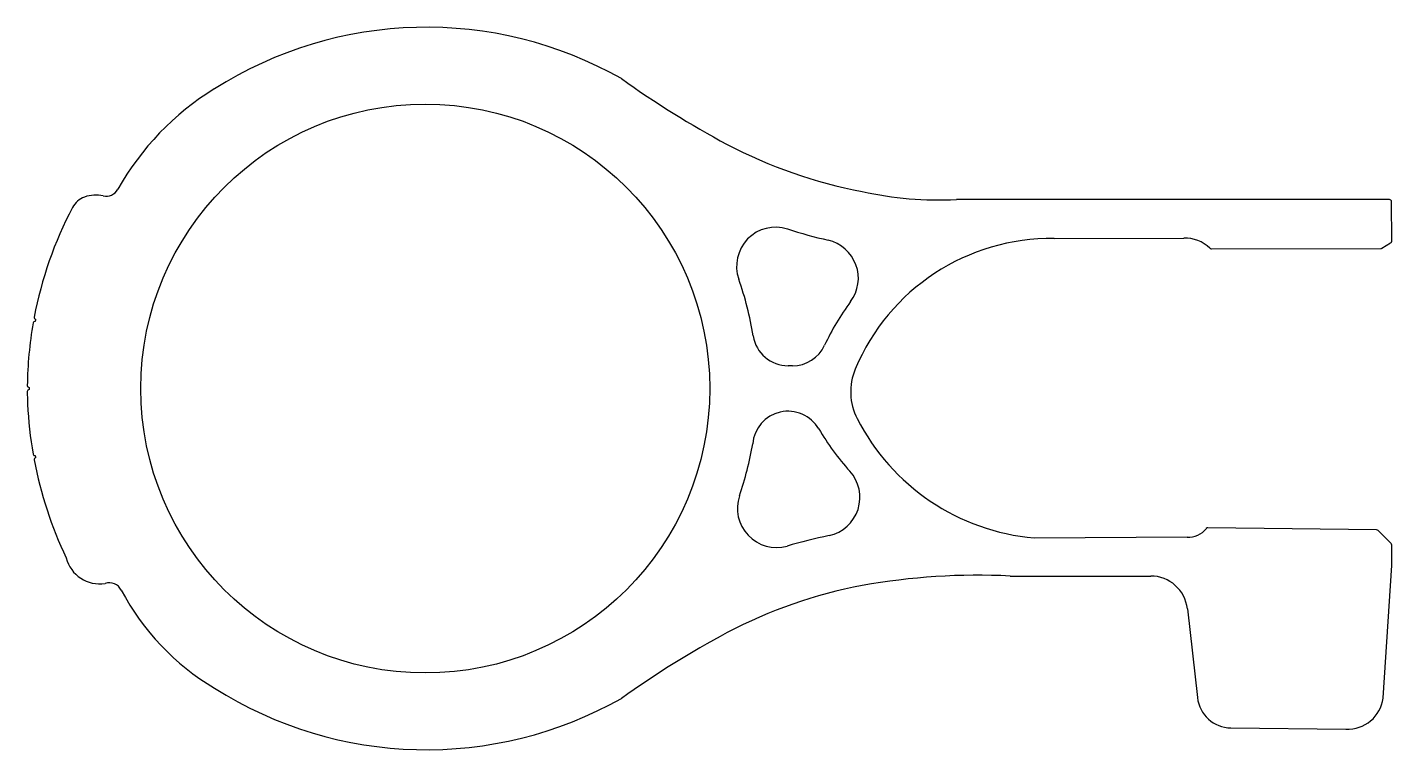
# Model space of a CAD drawing. Extents: x 2879 to 3071, y 1286 to 1388.
import ezdxf

# ---------------------------------------------------------------- set-up
doc = ezdxf.new("R2010")
doc.units = 0
doc.layers.get('0').update_dxf_attribs({"linetype": 'CONTINUOUS'})

msp = doc.modelspace()

# ---------------------------------------------------------------- linework, layer by layer
for p, q in [((3070.95, 1363.68), (3010.02, 1363.7)), ((3071.28, 1357.83), (3071.25, 1363.38)), ((3023.75, 1358.2), (3042.01, 1358.26)), ((3045.91, 1356.74), (3069.76, 1356.78)), ((3069.91, 1356.83), (3071.13, 1357.57)), ((2986.92, 1340.28), (2986.33, 1340.28)), ((2879.47, 1337.23), (2879.47, 1337.23)), ((3042.48, 1316.16), (3020.95, 1316.04)), ((3069.16, 1317.18), (3045.41, 1317.48)), ((3071.19, 1315.26), (3069.36, 1317.09)), ((3071.28, 1312.18), (3071.28, 1315.05)), ((3070.08, 1293.52), (3071.28, 1312.18)), ((3017.58, 1310.69), (3037.35, 1310.69)), ((3042.52, 1306.07), (3043.93, 1293.57)), ((3048.65, 1289.31), (3064.82, 1289.15))]:
    msp.add_line(p, q)
msp.add_circle((2935.24, 1337.08), 40.04)
for centre, radius, start, end in [((2935.41, 1332.21), 55.72, 60.4903, 122.4029), ((2925.8, 1346.2), 38.76, 121.504, 150.7838), ((3042.94, 1492.89), 137.85, 234.4787, 241.7683), ((3009.37, 1431.66), 68.02, 242.286, 259.3068), ((2888.32, 1361.11), 3.1, 109.5921, 152.2181), ((2888.88, 1359.54), 4.77, 77.5585, 109.5921), ((2890.31, 1366.05), 1.9, 257.5585, 330.7838), ((3007.37, 1411.3), 47.68, 257.1286, 273.1947), ((3070.95, 1363.38), 0.3, 0.236, 89.9857), ((2934.38, 1336.84), 55.16, 152.2181, 169.2526), ((2984.56, 1354.29), 5.5, 72.2982, 199.2353), ((3009, 1430.84), 74.85, 252.2982, 256.8405), ((2990.7, 1352.6), 5.5, 323.3384, 76.8405), ((3023.36, 1328.29), 29.91, 89.2368, 157.3226), ((3042.13, 1353.1), 5.16, 46.256, 91.3867), ((3045.91, 1357.04), 0.3, 226.256, 270.1003), ((3069.76, 1357.08), 0.3, 270.1003, 301.4602), ((3070.98, 1357.83), 0.3, 301.4602, 0.236), ((2935.24, 1337.08), 46.74, 9.1193, 19.2353), ((3023.36, 1328.29), 35.21, 143.3384, 155.0037), ((2880.29, 1346.28), 0.25, 79.9706, 170.101), ((2880.43, 1347.08), 0.25, 169.2526, 259.383), ((2934.38, 1336.84), 54.91, 169.5134, 169.8402), ((2934.38, 1336.84), 55.16, 170.101, 179.3323), ((2986.33, 1345.28), 5, 189.1193, 270), ((2986.92, 1345.28), 5, 270, 335.0037), ((3003.42, 1336.62), 8.3, 157.3226, 207.112), ((2879.47, 1337.48), 0.25, 179.3323, 270), ((2879.47, 1336.68), 0.25, 90.0366, 180.1303), ((2934.38, 1336.84), 54.91, 179.5932, 179.9062), ((2934.38, 1336.84), 55.16, 180.1669, 182.0327), ((2936.34, 1337.74), 57.16, 182.8591, 189.9716), ((2986.31, 1328.88), 5, 30.4136, 175.0186), ((3022, 1349.83), 36.38, 210.4136, 222.096), ((3023.7, 1347.01), 31.08, 207.112, 264.9242), ((2935.24, 1337.08), 46.74, 341.1445, 350.4356), ((2880.29, 1327.88), 0.25, 189.9716, 280.0974), ((2880.44, 1327.08), 0.25, 100.6646, 190.7904), ((2936.34, 1337.74), 56.91, 190.2233, 190.5387), ((2936.34, 1337.74), 57.16, 190.7904, 205.3746), ((2990.92, 1321.76), 5.5, 282.2095, 42.096), ((2984.68, 1320.2), 5.5, 161.1445, 285.7499), ((3012.95, 1219.94), 98.67, 102.2095, 105.7499), ((3042.61, 1319.49), 3.34, 267.7917, 320.477), ((3045.41, 1317.18), 0.3, 89.2797, 140.477), ((3069.15, 1316.88), 0.3, 45, 89.2797), ((3070.98, 1315.05), 0.3, 0, 45), ((2889.41, 1314.46), 4.87, 194.4935, 279.0842), ((3012.95, 1219.94), 90.86, 87.0815, 100.2755), ((3037.35, 1305.49), 5.2, 6.4427, 90), ((2890.75, 1307.84), 1.9, 27.0817, 107.4302), ((2923.58, 1325.18), 35.23, 207.885, 239.2127), ((3009.37, 1242.51), 68.02, 100.6932, 117.714), ((3042.94, 1181.27), 137.85, 118.2317, 125.5213), ((2935.41, 1341.96), 55.72, 237.5971, 299.5097), ((3048.7, 1294.11), 4.8, 186.4427, 269.4181), ((3065.11, 1294.14), 5, 266.6689, 352.8601)]:
    msp.add_arc(centre, radius, start, end)

doc.saveas('drawing.dxf')
